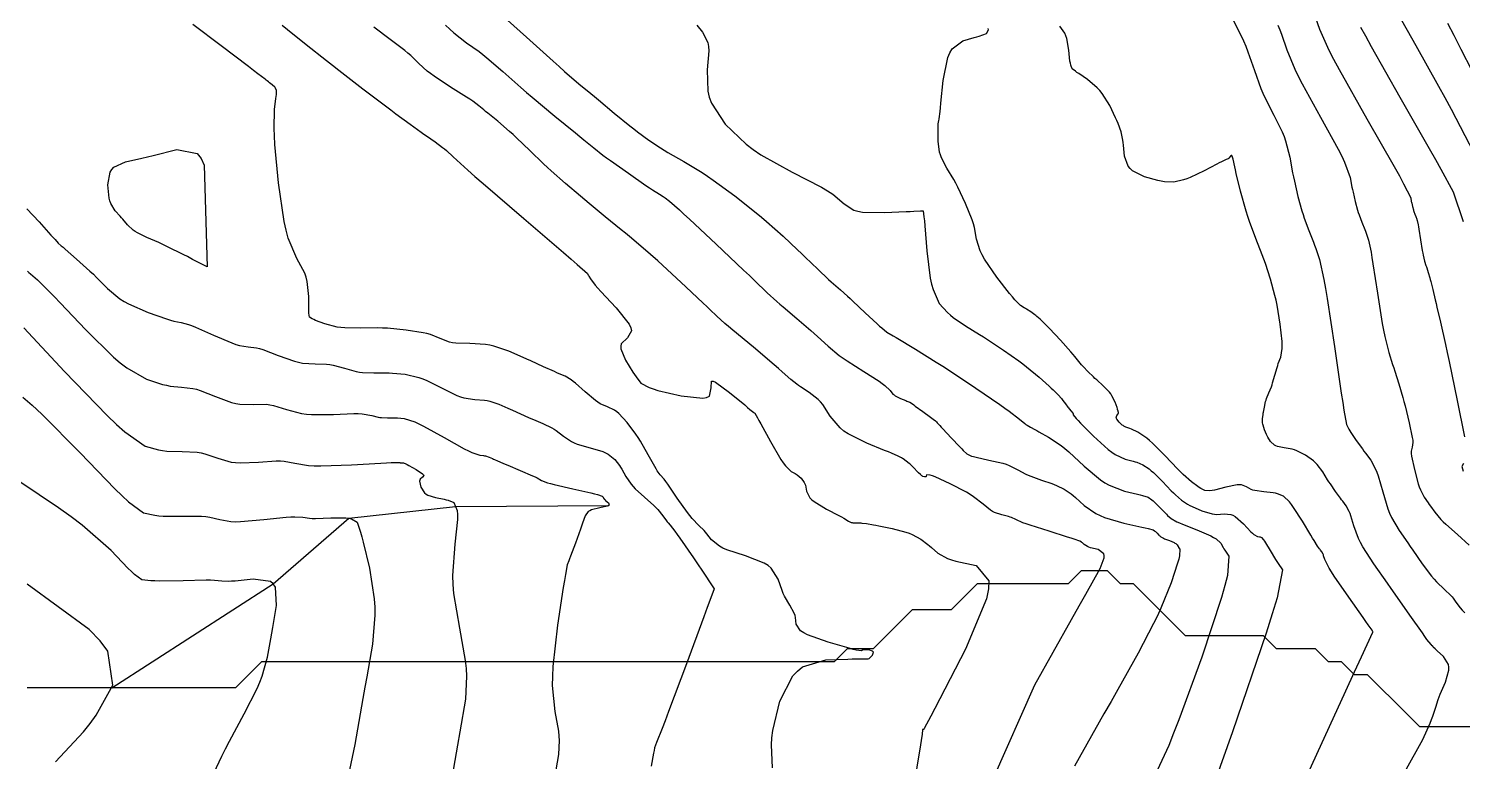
# Model space of a CAD drawing. Header units: metres. Extents: x 837475 to 838479, y 1189012 to 1191015.
# Drawn here: x 837531.2 to 837641.3, y 1189677.6 to 1189733.9 of the extents above; entities that cross this region are included whole.
import ezdxf

# ---------------------------------------------------------------- set-up
doc = ezdxf.new("R2010")
doc.units = ezdxf.units.M
doc.header["$LTSCALE"] = 0.3
for name, color, linetype in [('COTAS 10', 1, 'Continuous'), ('COTAS INT', 252, 'Continuous'), ('DRENAJE', 5, 'Continuous')]:
    doc.layers.add(name, color=color, linetype=linetype)

msp = doc.modelspace()

# ---------------------------------------------------------------- linework, layer by layer
at = {"layer": 'COTAS 10'}
for points, elevation in [([(837550.692, 1189734.156), (837551.094, 1189733.835), (837552.548, 1189732.673), (837554.099, 1189731.445), (837554.563, 1189731.082), (837555.042, 1189730.709), (837556.895, 1189729.279), (837558.64, 1189727.95), (837559.05, 1189727.641), (837559.429, 1189727.356), (837560.533, 1189726.54), (837561.371, 1189725.937), (837561.582, 1189725.788), (837561.784, 1189725.645), (837562.435, 1189725.192), (837563.008, 1189724.771), (837563.16, 1189724.648), (837563.309, 1189724.522), (837563.824, 1189724.047), (837564.961, 1189723.019), (837565.502, 1189722.545), (837566.141, 1189721.988), (837569.265, 1189719.296), (837572.302, 1189716.685), (837572.886, 1189716.18), (837573.359, 1189715.77), (837574.137, 1189715.076), (837574.203, 1189714.966), (837574.226, 1189714.924), (837574.252, 1189714.877), (837574.364, 1189714.667), (837574.744, 1189714.179), (837574.939, 1189713.957), (837575.173, 1189713.697), (837576.341, 1189712.448), (837577.338, 1189711.185), (837577.464, 1189710.917), (837577.526, 1189710.684), (837577.207, 1189710.14), (837576.733, 1189709.684), (837576.697, 1189709.508), (837576.702, 1189709.31), (837577.065, 1189708.415), (837577.628, 1189707.517), (837577.76, 1189707.317), (837577.881, 1189707.138), (837578.231, 1189706.669), (837578.879, 1189706.318), (837579.188, 1189706.214), (837579.553, 1189706.106), (837581.341, 1189705.691), (837583.007, 1189705.521), (837583.296, 1189705.568), (837583.509, 1189705.655), (837583.656, 1189706.311), (837583.663, 1189706.816), (837583.788, 1189706.809), (837583.967, 1189706.739), (837585.06, 1189705.953), (837586.222, 1189704.984), (837586.446, 1189704.797), (837586.626, 1189704.646), (837586.923, 1189704.398), (837586.944, 1189704.38), (837586.958, 1189704.37), (837586.989, 1189704.35), (837587.197, 1189704.005), (837587.315, 1189703.794), (837587.46, 1189703.534), (837588.204, 1189702.181), (837589.004, 1189700.807), (837589.183, 1189700.534), (837589.345, 1189700.307), (837589.78, 1189699.878), (837590.091, 1189699.723), (837590.176, 1189699.669), (837590.259, 1189699.611), (837590.552, 1189699.363), (837590.791, 1189699.041), (837590.841, 1189698.937), (837590.883, 1189698.827), (837590.974, 1189698.373), (837591.233, 1189697.859), (837591.381, 1189697.711), (837591.563, 1189697.56), (837592.493, 1189696.994), (837593.452, 1189696.497), (837593.652, 1189696.391), (837593.823, 1189696.297), (837594.202, 1189696.073), (837594.408, 1189695.966), (837594.469, 1189695.947), (837594.532, 1189695.934), (837594.775, 1189695.923), (837595.052, 1189695.929), (837595.137, 1189695.926), (837595.226, 1189695.92), (837595.574, 1189695.881), (837596.102, 1189695.79), (837596.305, 1189695.751), (837596.531, 1189695.706), (837597.551, 1189695.496), (837598.605, 1189695.219), (837598.852, 1189695.133), (837599.081, 1189695.042), (837599.746, 1189694.676), (837600.277, 1189694.273), (837600.42, 1189694.159), (837600.562, 1189694.042), (837601.06, 1189693.611), (837601.809, 1189693.196), (837602.108, 1189693.091), (837602.446, 1189692.989), (837604.001, 1189692.657), (837604.98, 1189691.485), (837604.956, 1189690.854), (837604.803, 1189690.091), (837603.184, 1189686.227), (837601.205, 1189682.415), (837600.825, 1189681.684), (837600.517, 1189681.094), (837600.014, 1189680.134), (837599.989, 1189680.098), (837599.979, 1189680.084), (837599.968, 1189680.067), (837599.955, 1189680.06), (837599.95, 1189680.059), (837599.943, 1189680.058), (837599.913, 1189680.06), (837599.886, 1189680.054), (837599.882, 1189680.05), (837599.879, 1189680.043), (837599.878, 1189680.008), (837599.884, 1189679.972), (837599.885, 1189679.965), (837599.886, 1189679.959), (837599.887, 1189679.948), (837599.862, 1189679.784), (837599.847, 1189679.681), (837599.828, 1189679.554), (837599.731, 1189678.887), (837599.153, 1189675.461)], 1620), ([(837628.916, 1189675.43), (837632.404, 1189683.028), (837633.07, 1189684.481), (837633.607, 1189685.653), (837634.464, 1189687.535), (837634.463, 1189687.583), (837634.458, 1189687.598), (837634.452, 1189687.614), (837634.416, 1189687.678), (837634.11, 1189688.11), (837633.935, 1189688.358), (837633.72, 1189688.662), (837632.616, 1189690.221), (837631.506, 1189691.835), (837631.287, 1189692.172), (837631.106, 1189692.462), (837630.774, 1189693.112), (837630.691, 1189693.411), (837630.667, 1189693.478), (837630.643, 1189693.539), (837630.552, 1189693.704), (837630.446, 1189693.846), (837630.412, 1189693.892), (837630.376, 1189693.941), (837630.23, 1189694.142), (837629.954, 1189694.568), (837629.836, 1189694.76), (837629.701, 1189694.982), (837629.062, 1189696.052), (837628.38, 1189697.123), (837628.217, 1189697.347), (837628.066, 1189697.54), (837627.611, 1189697.974), (837627.147, 1189698.168), (837626.989, 1189698.208), (837626.819, 1189698.243), (837626.098, 1189698.323), (837625.407, 1189698.408), (837625.255, 1189698.447), (837625.12, 1189698.492), (837624.775, 1189698.709), (837624.388, 1189698.86), (837624.226, 1189698.863), (837624.041, 1189698.85), (837623.175, 1189698.662), (837622.306, 1189698.443), (837622.118, 1189698.41), (837621.954, 1189698.388), (837621.553, 1189698.408), (837621.246, 1189698.57), (837621.141, 1189698.638), (837621.028, 1189698.716), (837620.547, 1189699.082), (837619.909, 1189699.65), (837619.696, 1189699.856), (837619.468, 1189700.083), (837618.514, 1189701.078), (837617.551, 1189702.045), (837617.317, 1189702.254), (837617.097, 1189702.437), (837616.419, 1189702.888), (837615.921, 1189703.122), (837615.815, 1189703.169), (837615.722, 1189703.209), (837615.497, 1189703.289), (837615.336, 1189703.363), (837615.283, 1189703.4), (837615.225, 1189703.443), (837614.988, 1189703.658), (837614.802, 1189703.897), (837614.777, 1189703.956), (837614.764, 1189704.011), (837614.814, 1189704.187), (837614.909, 1189704.318), (837614.925, 1189704.346), (837614.936, 1189704.37), (837614.939, 1189704.425), (837614.916, 1189704.456), (837614.912, 1189704.465), (837614.909, 1189704.474), (837614.903, 1189704.505), (837614.868, 1189704.63), (837614.847, 1189704.698), (837614.819, 1189704.78), (837614.677, 1189705.196), (837614.429, 1189705.698), (837614.335, 1189705.835), (837614.231, 1189705.971), (837613.765, 1189706.453), (837613.257, 1189706.911), (837613.127, 1189707.032), (837613.001, 1189707.15), (837612.582, 1189707.555), (837612.239, 1189707.909), (837612.161, 1189707.995), (837612.09, 1189708.076), (837611.894, 1189708.323), (837611.584, 1189708.703), (837611.442, 1189708.867), (837611.275, 1189709.057), (837610.467, 1189709.953), (837609.641, 1189710.848), (837609.463, 1189711.037), (837609.307, 1189711.2), (837608.925, 1189711.575), (837608.668, 1189711.787), (837608.59, 1189711.847), (837608.509, 1189711.908), (837608.192, 1189712.131), (837607.868, 1189712.346), (837607.783, 1189712.401), (837607.699, 1189712.454), (837607.413, 1189712.631), (837606.966, 1189713.065), (837606.782, 1189713.28), (837606.571, 1189713.536), (837605.588, 1189714.806), (837604.648, 1189716.19), (837604.463, 1189716.519), (837604.311, 1189716.825), (837604.037, 1189717.731), (837603.869, 1189718.606), (837603.785, 1189718.891), (837603.684, 1189719.196), (837603.181, 1189720.452), (837602.591, 1189721.709), (837602.434, 1189722.014), (837602.28, 1189722.301), (837601.75, 1189723.181), (837601.336, 1189723.961), (837601.256, 1189724.185), (837601.192, 1189724.411), (837601.082, 1189725.256), (837601.077, 1189725.982), (837601.077, 1189726.134), (837601.078, 1189726.265), (837601.09, 1189726.562), (837601.11, 1189726.721), (837601.117, 1189726.765), (837601.125, 1189726.809), (837601.158, 1189726.969), (837601.227, 1189727.517), (837601.258, 1189727.806), (837601.293, 1189728.154), (837601.464, 1189729.907), (837601.819, 1189731.678), (837601.971, 1189732.038), (837602.146, 1189732.341), (837602.971, 1189732.965), (837603.842, 1189733.204), (837604.047, 1189733.265), (837604.235, 1189733.324), (837604.783, 1189733.516), (837604.957, 1189733.797), (837604.911, 1189733.912)], 1630), ([(837641.44, 1189719.042), (837640.672, 1189721.32), (837639.722, 1189723.067), (837639.309, 1189723.802), (837638.831, 1189724.647), (837636.563, 1189728.608), (837634.358, 1189732.501), (837633.92, 1189733.302), (837633.556, 1189733.984)], 1640), ([(837530.781, 1189705.589), (837531.493, 1189704.966), (837532.236, 1189704.283), (837535.178, 1189701.308), (837537.837, 1189698.55), (837538.401, 1189698.003), (837538.891, 1189697.55), (837540.038, 1189696.696), (837540.901, 1189696.511), (837541.211, 1189696.48), (837541.552, 1189696.457), (837543.041, 1189696.448), (837544.508, 1189696.436), (837544.835, 1189696.412), (837545.128, 1189696.379), (837545.904, 1189696.182), (837546.757, 1189696.026), (837547.099, 1189696.018), (837547.488, 1189696.025), (837549.275, 1189696.18), (837551.007, 1189696.363), (837551.361, 1189696.388), (837551.66, 1189696.402), (837552.289, 1189696.36), (837552.781, 1189696.285), (837552.996, 1189696.278), (837553.244, 1189696.277), (837554.42, 1189696.325), (837555.581, 1189696.324), (837555.818, 1189696.293), (837556.02, 1189696.249), (837556.444, 1189695.978), (837556.704, 1189695.22), (837556.801, 1189694.869), (837556.909, 1189694.456), (837557.391, 1189692.455), (837557.763, 1189690.1), (837557.802, 1189689.463), (837557.813, 1189688.834), (837557.622, 1189686.618), (837557.19, 1189684.116), (837557.05, 1189683.306), (837556.901, 1189682.446), (837556.286, 1189678.913), (837555.57, 1189675.495)], 1610)]:
    msp.add_lwpolyline(points, dxfattribs=dict(at, elevation=elevation))
at = {"layer": 'COTAS INT'}
for points, elevation in [([(837567.508, 1189734.981), (837569.453, 1189733.228), (837571.499, 1189731.381), (837571.959, 1189730.971), (837572.374, 1189730.605), (837573.489, 1189729.653), (837574.401, 1189728.904), (837574.688, 1189728.667), (837574.99, 1189728.417), (837576.203, 1189727.408), (837577.408, 1189726.422), (837577.704, 1189726.188), (837577.985, 1189725.97), (837578.865, 1189725.321), (837579.747, 1189724.741), (837580.029, 1189724.566), (837580.327, 1189724.386), (837581.542, 1189723.685), (837582.949, 1189722.829), (837583.368, 1189722.551), (837583.8, 1189722.255), (837585.469, 1189721.037), (837587.104, 1189719.752), (837587.515, 1189719.413), (837587.908, 1189719.082), (837589.175, 1189717.947), (837590.282, 1189716.898), (837590.573, 1189716.621), (837590.858, 1189716.349), (837591.832, 1189715.418), (837592.664, 1189714.629), (837592.86, 1189714.448), (837593.04, 1189714.283), (837593.567, 1189713.821), (837594.121, 1189713.335), (837594.318, 1189713.155), (837594.535, 1189712.954), (837595.48, 1189712.067), (837596.387, 1189711.221), (837596.581, 1189711.047), (837596.749, 1189710.9), (837597.15, 1189710.586), (837597.628, 1189710.299), (837597.846, 1189710.168), (837599.329, 1189709.277), (837600.936, 1189708.279), (837601.43, 1189707.962), (837601.946, 1189707.628), (837603.983, 1189706.273), (837605.82, 1189705.015), (837606.208, 1189704.742), (837606.545, 1189704.501), (837607.328, 1189703.902), (837607.727, 1189703.57), (837607.822, 1189703.497), (837607.91, 1189703.433), (837608.171, 1189703.272), (837608.518, 1189703.091), (837608.659, 1189703.014), (837608.821, 1189702.926), (837609.569, 1189702.509), (837610.521, 1189701.869), (837610.812, 1189701.64), (837611.113, 1189701.388), (837612.299, 1189700.289), (837613.541, 1189699.236), (837613.879, 1189699.014), (837614.213, 1189698.821), (837615.399, 1189698.373), (837616.387, 1189698.145), (837616.597, 1189698.091), (837616.779, 1189698.041), (837617.209, 1189697.893), (837617.499, 1189697.701), (837617.593, 1189697.622), (837617.694, 1189697.533), (837618.106, 1189697.119), (837618.513, 1189696.694), (837618.611, 1189696.596), (837618.702, 1189696.508), (837618.975, 1189696.265), (837619.416, 1189696.018), (837619.614, 1189695.928), (837619.843, 1189695.827), (837620.943, 1189695.385), (837622.024, 1189694.924), (837622.242, 1189694.811), (837622.424, 1189694.705), (837622.788, 1189694.376), (837622.964, 1189694.049), (837623.027, 1189693.944), (837623.097, 1189693.833), (837623.403, 1189693.376), (837623.297, 1189691.882), (837623.107, 1189691.116), (837622.847, 1189690.197), (837621.329, 1189685.606), (837619.577, 1189680.814), (837619.169, 1189679.768), (837618.795, 1189678.845), (837617.726, 1189676.526)], 1626), ([(837630.036, 1189734.808), (837630.368, 1189733.858), (837631.097, 1189732.238), (837631.459, 1189731.543), (837631.889, 1189730.741), (837634.02, 1189726.955), (837636.105, 1189723.297), (837636.507, 1189722.576), (837636.833, 1189721.981), (837637.375, 1189720.888), (837637.424, 1189720.623), (837637.439, 1189720.55), (837637.454, 1189720.478), (837637.514, 1189720.222), (837637.58, 1189719.979), (837637.6, 1189719.916), (837637.62, 1189719.854), (837637.699, 1189719.645), (837637.777, 1189719.449), (837637.797, 1189719.396), (837637.816, 1189719.342), (837637.879, 1189719.153), (837637.952, 1189718.813), (837637.978, 1189718.665), (837638.007, 1189718.494), (837638.131, 1189717.68), (837638.264, 1189716.839), (837638.298, 1189716.651), (837638.332, 1189716.482), (837638.445, 1189716.031), (837638.551, 1189715.701), (837638.581, 1189715.608), (837638.611, 1189715.514), (837638.72, 1189715.169), (837638.841, 1189714.755), (837638.878, 1189714.617), (837638.917, 1189714.469), (837639.069, 1189713.852), (837639.259, 1189713.053), (837639.321, 1189712.79), (837639.387, 1189712.509), (837639.661, 1189711.346), (837640.042, 1189709.642), (837640.176, 1189709.021), (837640.322, 1189708.336), (837640.955, 1189705.321), (837641.497, 1189702.529)], 1638), ([(837636.331, 1189735.123), (837637.765, 1189732.591), (837639.512, 1189729.479), (837639.995, 1189728.592), (837640.478, 1189727.693), (837642.216, 1189724.355)], 1642), ([(837588.35, 1189677.116), (837588.268, 1189678.873), (837588.315, 1189679.415), (837588.392, 1189679.981), (837588.923, 1189682.225), (837589.906, 1189684.174), (837590.268, 1189684.554), (837590.669, 1189684.864), (837592.443, 1189685.409), (837594.134, 1189685.476), (837594.483, 1189685.486), (837594.78, 1189685.491), (837595.421, 1189685.478), (837595.701, 1189685.498), (837595.771, 1189685.525), (837595.836, 1189685.561), (837596.043, 1189685.767), (837596.111, 1189685.991), (837596.089, 1189686.038), (837596.049, 1189686.078), (837595.758, 1189686.17), (837595.425, 1189686.192), (837595.359, 1189686.188), (837595.305, 1189686.18), (837595.204, 1189686.115), (837594.794, 1189686.157), (837594.545, 1189686.217), (837594.237, 1189686.298), (837592.637, 1189686.762), (837591.053, 1189687.341), (837590.755, 1189687.493), (837590.519, 1189687.642), (837590.175, 1189688.151), (837590.133, 1189688.67), (837590.087, 1189688.825), (837590.026, 1189688.984), (837589.685, 1189689.602), (837589.282, 1189690.305), (837589.184, 1189690.518), (837589.091, 1189690.74), (837588.801, 1189691.61), (837588.262, 1189692.445), (837588.011, 1189692.645), (837587.717, 1189692.831), (837586.289, 1189693.39), (837584.843, 1189693.866), (837584.538, 1189694), (837584.275, 1189694.134), (837583.667, 1189694.629), (837583.312, 1189695.102), (837583.208, 1189695.224), (837583.102, 1189695.342), (837582.698, 1189695.733), (837582.189, 1189696.278), (837582.016, 1189696.492), (837581.83, 1189696.734), (837581.043, 1189697.836), (837580.309, 1189698.891), (837580.157, 1189699.102), (837580.027, 1189699.279), (837579.74, 1189699.627), (837579.51, 1189699.937), (837579.417, 1189700.089), (837579.31, 1189700.271), (837578.814, 1189701.168), (837578.213, 1189702.205), (837578.04, 1189702.476), (837577.863, 1189702.739), (837577.2, 1189703.628), (837576.554, 1189704.326), (837576.388, 1189704.469), (837576.228, 1189704.589), (837575.695, 1189704.841), (837575.129, 1189705.084), (837574.947, 1189705.198), (837574.754, 1189705.333), (837573.969, 1189705.992), (837573.212, 1189706.657), (837573.038, 1189706.796), (837572.879, 1189706.916), (837572.432, 1189707.187), (837571.966, 1189707.388), (837571.795, 1189707.463), (837571.606, 1189707.548), (837570.771, 1189707.924), (837569.782, 1189708.37), (837569.496, 1189708.497), (837569.204, 1189708.626), (837568.106, 1189709.107), (837566.958, 1189709.497), (837566.635, 1189709.569), (837566.31, 1189709.625), (837565.117, 1189709.695), (837564.033, 1189709.735), (837563.776, 1189709.771), (837563.538, 1189709.819), (837562.836, 1189710.083), (837562.081, 1189710.389), (837561.81, 1189710.463), (837561.512, 1189710.532), (837560.211, 1189710.743), (837558.775, 1189710.876), (837558.391, 1189710.896), (837558.014, 1189710.909), (837556.703, 1189710.894), (837555.511, 1189710.904), (837555.209, 1189710.933), (837554.919, 1189710.973), (837553.972, 1189711.21), (837553.262, 1189711.479), (837553.122, 1189711.539), (837553.005, 1189711.593), (837552.786, 1189711.733), (837552.743, 1189712.038), (837552.737, 1189712.195), (837552.734, 1189712.384), (837552.748, 1189713.329), (837552.626, 1189714.475), (837552.538, 1189714.79), (837552.427, 1189715.105), (837551.829, 1189716.234), (837551.155, 1189717.809), (837550.995, 1189718.405), (837550.846, 1189719.07), (837550.407, 1189722.049), (837550.141, 1189725.001), (837550.102, 1189725.649), (837550.078, 1189726.224), (837550.115, 1189727.689), (837550.218, 1189728.512), (837550.236, 1189728.683), (837550.249, 1189728.829), (837550.257, 1189729.149), (837550.192, 1189729.311), (837550.16, 1189729.358), (837550.121, 1189729.405), (837549.926, 1189729.581), (837549.724, 1189729.736), (837549.68, 1189729.77), (837549.642, 1189729.8), (837549.545, 1189729.876), (837549.483, 1189729.926), (837549.465, 1189729.94), (837549.448, 1189729.954), (837549.385, 1189730.003), (837548.83, 1189730.428), (837548.502, 1189730.678), (837548.099, 1189730.986), (837546.013, 1189732.575), (837543.828, 1189734.209)], 1618), ([(837605.312, 1189676.26), (837608.497, 1189683.492), (837611.331, 1189688.51), (837611.92, 1189689.554), (837612.423, 1189690.446), (837613.532, 1189692.419), (837613.844, 1189693.247), (837613.844, 1189693.418), (837613.808, 1189693.563), (837613.367, 1189693.877), (837612.788, 1189694.026), (837612.664, 1189694.067), (837612.556, 1189694.109), (837612.3, 1189694.259), (837612.156, 1189694.392), (837612.119, 1189694.423), (837612.084, 1189694.451), (837611.967, 1189694.529), (837611.539, 1189694.682), (837611.307, 1189694.757), (837611.027, 1189694.846), (837609.605, 1189695.287), (837608.152, 1189695.749), (837607.853, 1189695.851), (837607.597, 1189695.943), (837607.045, 1189696.185), (837606.722, 1189696.343), (837606.612, 1189696.382), (837606.492, 1189696.42), (837605.983, 1189696.54), (837605.414, 1189696.733), (837605.257, 1189696.817), (837605.1, 1189696.913), (837604.533, 1189697.371), (837603.799, 1189697.941), (837603.537, 1189698.109), (837603.249, 1189698.281), (837601.996, 1189698.935), (837600.855, 1189699.455), (837600.638, 1189699.542), (837600.463, 1189699.604), (837600.19, 1189699.622), (837600.169, 1189699.51), (837600.154, 1189699.491), (837600.135, 1189699.476), (837600.033, 1189699.466), (837599.906, 1189699.505), (837599.871, 1189699.522), (837599.836, 1189699.541), (837599.712, 1189699.635), (837599.564, 1189699.778), (837599.514, 1189699.828), (837599.46, 1189699.884), (837599.233, 1189700.125), (837598.987, 1189700.376), (837598.921, 1189700.438), (837598.855, 1189700.497), (837598.626, 1189700.682), (837598.397, 1189700.839), (837598.332, 1189700.88), (837598.266, 1189700.92), (837598.021, 1189701.054), (837597.497, 1189701.284), (837597.255, 1189701.384), (837596.97, 1189701.5), (837595.592, 1189702.049), (837594.157, 1189702.765), (837593.837, 1189702.986), (837593.551, 1189703.218), (837592.796, 1189704.135), (837592.222, 1189705.01), (837592.049, 1189705.215), (837591.871, 1189705.403), (837591.178, 1189705.948), (837590.519, 1189706.368), (837590.361, 1189706.479), (837590.214, 1189706.587), (837589.775, 1189706.954), (837589.108, 1189707.544), (837588.818, 1189707.793), (837588.482, 1189708.078), (837586.889, 1189709.414), (837585.308, 1189710.739), (837584.98, 1189711.017), (837584.7, 1189711.256), (837584.087, 1189711.798), (837583.539, 1189712.319), (837583.301, 1189712.546), (837583.024, 1189712.808), (837581.711, 1189714.05), (837580.26, 1189715.403), (837579.895, 1189715.735), (837579.548, 1189716.048), (837578.429, 1189717.025), (837577.367, 1189717.916), (837577.055, 1189718.176), (837576.735, 1189718.44), (837575.515, 1189719.441), (837574.275, 1189720.461), (837573.943, 1189720.738), (837573.615, 1189721.012), (837572.469, 1189721.984), (837571.368, 1189722.956), (837571.068, 1189723.23), (837570.771, 1189723.507), (837569.713, 1189724.526), (837568.7, 1189725.499), (837568.43, 1189725.747), (837568.165, 1189725.986), (837567.247, 1189726.771), (837566.486, 1189727.396), (837566.32, 1189727.533), (837566.174, 1189727.656), (837565.81, 1189727.971), (837565.331, 1189728.323), (837565.113, 1189728.468), (837564.858, 1189728.633), (837563.627, 1189729.405), (837562.357, 1189730.236), (837562.077, 1189730.439), (837561.828, 1189730.63), (837561.186, 1189731.224), (837560.583, 1189731.822), (837560.358, 1189732.016), (837560.109, 1189732.221), (837559, 1189733.067), (837557.732, 1189734.011)], 1622), ([(837563.239, 1189734.158), (837563.561, 1189733.841), (837563.868, 1189733.556), (837564.851, 1189732.797), (837565.816, 1189732.129), (837566.112, 1189731.9), (837566.419, 1189731.652), (837567.631, 1189730.6), (837569.032, 1189729.359), (837569.458, 1189728.993), (837569.901, 1189728.617), (837571.64, 1189727.175), (837573.222, 1189725.883), (837573.566, 1189725.601), (837573.869, 1189725.353), (837574.626, 1189724.728), (837575.334, 1189724.179), (837575.607, 1189723.979), (837575.913, 1189723.757), (837577.295, 1189722.779), (837578.632, 1189721.852), (837578.909, 1189721.663), (837579.147, 1189721.503), (837579.669, 1189721.167), (837579.946, 1189720.998), (837580.028, 1189720.944), (837580.113, 1189720.886), (837580.442, 1189720.646), (837581.201, 1189719.979), (837581.558, 1189719.651), (837581.979, 1189719.261), (837584.027, 1189717.337), (837586.129, 1189715.348), (837586.583, 1189714.918), (837586.982, 1189714.54), (837587.959, 1189713.608), (837588.682, 1189712.943), (837588.92, 1189712.732), (837589.174, 1189712.511), (837590.228, 1189711.618), (837591.301, 1189710.706), (837591.568, 1189710.474), (837591.822, 1189710.249), (837592.628, 1189709.51), (837593.485, 1189708.793), (837593.772, 1189708.583), (837594.079, 1189708.367), (837595.367, 1189707.545), (837596.545, 1189706.802), (837596.783, 1189706.635), (837596.983, 1189706.486), (837597.387, 1189706.089), (837597.607, 1189705.822), (837597.69, 1189705.755), (837597.783, 1189705.691), (837598.2, 1189705.482), (837598.601, 1189705.323), (837598.684, 1189705.289), (837598.754, 1189705.26), (837598.907, 1189705.193), (837599.104, 1189705.061), (837599.203, 1189704.991), (837599.321, 1189704.907), (837599.906, 1189704.48), (837600.487, 1189704.054), (837600.602, 1189703.97), (837600.697, 1189703.9), (837600.877, 1189703.77), (837600.929, 1189703.727), (837600.944, 1189703.711), (837600.958, 1189703.695), (837601.013, 1189703.624), (837601.212, 1189703.398), (837601.318, 1189703.283), (837601.446, 1189703.145), (837602.092, 1189702.461), (837602.755, 1189701.765), (837602.894, 1189701.621), (837603.014, 1189701.497), (837603.285, 1189701.222), (837603.634, 1189701.067), (837603.803, 1189701.018), (837604.003, 1189700.966), (837604.986, 1189700.758), (837606.048, 1189700.507), (837606.298, 1189700.428), (837606.529, 1189700.346), (837607.203, 1189700.016), (837607.813, 1189699.678), (837608.004, 1189699.59), (837608.205, 1189699.506), (837609.009, 1189699.223), (837609.805, 1189698.955), (837609.999, 1189698.879), (837610.183, 1189698.804), (837610.757, 1189698.525), (837611.299, 1189698.162), (837611.463, 1189698.033), (837611.633, 1189697.891), (837612.299, 1189697.274), (837613.197, 1189696.64), (837613.513, 1189696.488), (837613.859, 1189696.346), (837615.35, 1189695.915), (837616.719, 1189695.613), (837616.988, 1189695.551), (837617.208, 1189695.5), (837617.604, 1189695.396), (837617.7, 1189695.332), (837617.732, 1189695.306), (837617.765, 1189695.277), (837617.901, 1189695.14), (837618.036, 1189694.999), (837618.069, 1189694.967), (837618.099, 1189694.938), (837618.189, 1189694.857), (837618.335, 1189694.775), (837618.4, 1189694.745), (837618.477, 1189694.712), (837618.841, 1189694.566), (837619.199, 1189694.413), (837619.271, 1189694.376), (837619.331, 1189694.34), (837619.452, 1189694.232), (837619.51, 1189694.123), (837619.531, 1189694.089), (837619.554, 1189694.052), (837619.655, 1189693.901), (837619.62, 1189693.406), (837619.557, 1189693.152), (837619.471, 1189692.848), (837618.969, 1189691.328), (837618.183, 1189689.372), (837617.918, 1189688.793), (837617.633, 1189688.199), (837616.434, 1189685.916), (837614.876, 1189683.133), (837614.364, 1189682.223), (837613.818, 1189681.253), (837611.556, 1189677.244)], 1624), ([(837582.54, 1189734.144), (837582.983, 1189733.613), (837583.387, 1189732.813), (837583.439, 1189732.517), (837583.466, 1189732.189), (837583.345, 1189730.734), (837583.38, 1189729.079), (837583.504, 1189728.625), (837583.678, 1189728.172), (837584.718, 1189726.553), (837586.339, 1189725.009), (837586.879, 1189724.604), (837587.459, 1189724.209), (837589.879, 1189722.864), (837592.118, 1189721.71), (837592.582, 1189721.437), (837592.98, 1189721.182), (837593.854, 1189720.429), (837594.597, 1189719.946), (837594.912, 1189719.862), (837595.273, 1189719.8), (837596.971, 1189719.759), (837598.612, 1189719.84), (837598.937, 1189719.855), (837599.206, 1189719.867), (837599.713, 1189719.886), (837599.833, 1189719.887), (837599.859, 1189719.887), (837599.881, 1189719.888), (837599.932, 1189719.893), (837599.993, 1189719.425), (837600.021, 1189719.127), (837600.055, 1189718.757), (837600.216, 1189716.813), (837600.479, 1189714.725), (837600.577, 1189714.264), (837600.685, 1189713.854), (837601.164, 1189712.792), (837601.806, 1189712.084), (837602.017, 1189711.896), (837602.242, 1189711.711), (837603.174, 1189711.072), (837604.245, 1189710.41), (837604.557, 1189710.211), (837604.877, 1189710.005), (837606.087, 1189709.202), (837607.272, 1189708.367), (837607.575, 1189708.141), (837607.867, 1189707.917), (837608.83, 1189707.125), (837609.599, 1189706.443), (837609.768, 1189706.288), (837609.918, 1189706.149), (837610.301, 1189705.768), (837610.545, 1189705.488), (837610.607, 1189705.412), (837610.667, 1189705.337), (837610.865, 1189705.07), (837611.043, 1189704.824), (837611.091, 1189704.762), (837611.138, 1189704.702), (837611.302, 1189704.507), (837611.424, 1189704.355), (837611.444, 1189704.323), (837611.459, 1189704.294), (837611.463, 1189704.226), (837611.681, 1189703.95), (837611.83, 1189703.791), (837612.018, 1189703.596), (837613.018, 1189702.592), (837614.152, 1189701.569), (837614.424, 1189701.361), (837614.679, 1189701.187), (837615.448, 1189700.831), (837616.054, 1189700.677), (837616.206, 1189700.63), (837616.35, 1189700.581), (837616.814, 1189700.39), (837617.298, 1189700.069), (837617.455, 1189699.938), (837617.622, 1189699.789), (837618.31, 1189699.099), (837618.991, 1189698.388), (837619.153, 1189698.226), (837619.305, 1189698.079), (837619.761, 1189697.673), (837620.237, 1189697.361), (837620.401, 1189697.274), (837620.58, 1189697.185), (837621.342, 1189696.86), (837622.125, 1189696.623), (837622.316, 1189696.59), (837622.495, 1189696.571), (837623.051, 1189696.619), (837623.571, 1189696.586), (837623.727, 1189696.516), (837623.89, 1189696.419), (837624.522, 1189695.848), (837625.094, 1189695.247), (837625.218, 1189695.132), (837625.327, 1189695.039), (837625.598, 1189694.885), (837625.753, 1189694.868), (837625.79, 1189694.861), (837625.824, 1189694.852), (837625.924, 1189694.81), (837626.076, 1189694.626), (837626.142, 1189694.527), (837626.219, 1189694.408), (837626.587, 1189693.804), (837626.996, 1189693.129), (837627.099, 1189692.964), (837627.198, 1189692.808), (837627.519, 1189692.327), (837627.11, 1189690.164), (837626.749, 1189688.948), (837626.28, 1189687.466), (837623.69, 1189679.884), (837620.971, 1189672.255)], 1628), ([(837636.928, 1189676.806), (837638.309, 1189679.303), (837638.863, 1189680.556), (837638.979, 1189680.837), (837639.078, 1189681.09), (837639.298, 1189681.764), (837639.482, 1189682.357), (837639.558, 1189682.559), (837639.645, 1189682.777), (837640.049, 1189683.697), (837640.315, 1189684.623), (837640.314, 1189684.845), (837640.282, 1189685.051), (837639.898, 1189685.667), (837639.417, 1189686.092), (837639.323, 1189686.178), (837639.247, 1189686.25), (837639.114, 1189686.395), (837639.075, 1189686.457), (837639.058, 1189686.477), (837639.038, 1189686.498), (837638.945, 1189686.583), (837638.627, 1189686.985), (837638.466, 1189687.206), (837638.274, 1189687.473), (837637.317, 1189688.835), (837636.185, 1189690.457), (837635.883, 1189690.888), (837635.585, 1189691.313), (837634.549, 1189692.781), (837633.7, 1189694.094), (837633.52, 1189694.42), (837633.364, 1189694.729), (837633, 1189695.71), (837632.786, 1189696.474), (837632.725, 1189696.647), (837632.662, 1189696.803), (837632.43, 1189697.227), (837632.159, 1189697.59), (837632.072, 1189697.708), (837631.98, 1189697.833), (837631.605, 1189698.348), (837631.206, 1189698.919), (837631.099, 1189699.081), (837630.994, 1189699.243), (837630.625, 1189699.841), (837630.204, 1189700.409), (837630.064, 1189700.552), (837629.916, 1189700.69), (837629.298, 1189701.138), (837628.633, 1189701.474), (837628.454, 1189701.541), (837628.278, 1189701.597), (837627.663, 1189701.703), (837627.137, 1189701.795), (837627.018, 1189701.841), (837626.909, 1189701.896), (837626.612, 1189702.172), (837626.404, 1189702.513), (837626.352, 1189702.61), (837626.302, 1189702.708), (837626.142, 1189703.069), (837626.033, 1189703.423), (837626.015, 1189703.517), (837626.002, 1189703.609), (837625.999, 1189703.924), (837626.038, 1189704.247), (837626.052, 1189704.344), (837626.068, 1189704.443), (837626.135, 1189704.83), (837626.234, 1189705.244), (837626.27, 1189705.36), (837626.31, 1189705.478), (837626.483, 1189705.909), (837626.674, 1189706.385), (837626.724, 1189706.531), (837626.773, 1189706.682), (837626.943, 1189707.277), (837627.112, 1189707.873), (837627.161, 1189708.026), (837627.21, 1189708.173), (837627.398, 1189708.658), (837627.51, 1189709.318), (837627.512, 1189709.576), (837627.502, 1189709.867), (837627.361, 1189711.187), (837627.111, 1189712.652), (837627.032, 1189713.033), (837626.949, 1189713.404), (837626.614, 1189714.655), (837626.22, 1189715.851), (837626.1, 1189716.187), (837625.975, 1189716.525), (837625.483, 1189717.761), (837624.986, 1189719.079), (837624.857, 1189719.468), (837624.732, 1189719.868), (837624.312, 1189721.399), (837623.983, 1189722.751), (837623.915, 1189723.038), (837623.857, 1189723.286), (837623.734, 1189723.868), (837623.668, 1189724.105), (837623.647, 1189724.136), (837623.624, 1189724.153), (837623.53, 1189724.089), (837623.417, 1189723.951), (837623.382, 1189723.921), (837623.346, 1189723.894), (837623.201, 1189723.827), (837622.847, 1189723.668), (837622.678, 1189723.584), (837622.479, 1189723.482), (837621.504, 1189722.97), (837620.435, 1189722.456), (837620.176, 1189722.353), (837619.933, 1189722.268), (837619.191, 1189722.103), (837618.456, 1189722.132), (837618.218, 1189722.169), (837617.965, 1189722.219), (837616.925, 1189722.505), (837615.999, 1189722.974), (837615.818, 1189723.139), (837615.669, 1189723.321), (837615.401, 1189724.105), (837615.325, 1189724.928), (837615.297, 1189725.134), (837615.266, 1189725.33), (837615.128, 1189725.958), (837614.899, 1189726.612), (837614.81, 1189726.824), (837614.71, 1189727.05), (837614.257, 1189727.978), (837613.676, 1189728.902), (837613.496, 1189729.126), (837613.307, 1189729.335), (837612.552, 1189729.975), (837611.877, 1189730.435), (837611.739, 1189730.531), (837611.621, 1189730.614), (837611.371, 1189730.802), (837611.262, 1189731.083), (837611.235, 1189731.225), (837611.207, 1189731.394), (837611.117, 1189732.235), (837610.96, 1189733.14), (837610.892, 1189733.349), (837610.812, 1189733.54), (837610.433, 1189734.081)], 1632), ([(837623.763, 1189734.521), (837624.523, 1189732.952), (837624.704, 1189732.532), (837624.873, 1189732.118), (837625.378, 1189730.676), (837625.863, 1189729.296), (837626.019, 1189728.921), (837626.186, 1189728.55), (837626.867, 1189727.236), (837627.506, 1189725.958), (837627.646, 1189725.61), (837627.77, 1189725.263), (837628.083, 1189724.031), (837628.306, 1189722.827), (837628.374, 1189722.498), (837628.443, 1189722.171), (837628.712, 1189721.006), (837629.015, 1189719.905), (837629.105, 1189719.617), (837629.197, 1189719.337), (837629.555, 1189718.389), (837629.909, 1189717.499), (837629.999, 1189717.256), (837630.085, 1189717.015), (837630.369, 1189716.154), (837630.703, 1189714.611), (837630.822, 1189713.939), (837630.951, 1189713.161), (837631.513, 1189709.468), (837632.043, 1189705.883), (837632.152, 1189705.174), (837632.245, 1189704.588), (837632.446, 1189703.495), (837632.618, 1189703.128), (837632.693, 1189703), (837632.78, 1189702.86), (837633.193, 1189702.259), (837633.663, 1189701.616), (837633.785, 1189701.45), (837633.905, 1189701.289), (837634.309, 1189700.75), (837634.682, 1189700.067), (837634.782, 1189699.816), (837634.881, 1189699.538), (837635.226, 1189698.307), (837635.622, 1189696.997), (837635.754, 1189696.668), (837635.895, 1189696.353), (837636.482, 1189695.341), (837637.151, 1189694.393), (837637.343, 1189694.12), (837637.538, 1189693.841), (837638.268, 1189692.794), (837638.985, 1189691.833), (837639.171, 1189691.609), (837639.353, 1189691.402), (837639.964, 1189690.805), (837640.449, 1189690.364), (837640.55, 1189690.256), (837640.638, 1189690.154), (837640.838, 1189689.834), (837641.169, 1189689.394), (837641.34, 1189689.217), (837641.545, 1189689.015)], 1634), ([(837627.164, 1189734.155), (837627.314, 1189733.806), (837627.454, 1189733.463), (837627.873, 1189732.267), (837628.48, 1189730.767), (837628.739, 1189730.232), (837629.037, 1189729.645), (837630.443, 1189727.095), (837631.806, 1189724.628), (837632.077, 1189724.093), (837632.301, 1189723.622), (837632.729, 1189722.46), (837632.865, 1189721.725), (837632.906, 1189721.524), (837632.949, 1189721.324), (837633.113, 1189720.614), (837633.297, 1189719.942), (837633.352, 1189719.766), (837633.409, 1189719.596), (837633.627, 1189719.017), (837633.843, 1189718.474), (837633.898, 1189718.326), (837633.951, 1189718.179), (837634.124, 1189717.654), (837634.328, 1189716.712), (837634.4, 1189716.302), (837634.479, 1189715.827), (837634.822, 1189713.574), (837635.191, 1189711.245), (837635.287, 1189710.724), (837635.38, 1189710.255), (837635.692, 1189709.007), (837635.987, 1189708.093), (837636.07, 1189707.835), (837636.153, 1189707.575), (837636.456, 1189706.62), (837636.766, 1189705.571), (837636.853, 1189705.252), (837636.941, 1189704.921), (837637.266, 1189703.624), (837637.499, 1189702.499), (837637.53, 1189702.277), (837637.546, 1189702.093), (837637.481, 1189701.753), (837637.411, 1189701.435), (837637.423, 1189701.267), (837637.449, 1189701.063), (837637.659, 1189700.034), (837637.957, 1189698.942), (837638.039, 1189698.698), (837638.121, 1189698.479), (837638.415, 1189697.901), (837638.716, 1189697.474), (837638.803, 1189697.351), (837638.891, 1189697.225), (837639.22, 1189696.754), (837639.696, 1189696.193), (837639.876, 1189696.012), (837640.078, 1189695.819), (837640.982, 1189695.027), (837641.859, 1189694.231)], 1636), ([(837640.194, 1189734.311), (837640.682, 1189733.381), (837641.234, 1189732.32), (837643.761, 1189727.39)], 1644), ([(837543.41, 1189716.38), (837543.141, 1189716.517), (837541.847, 1189717.163), (837541.53, 1189717.315), (837541.231, 1189717.454), (837540.302, 1189717.856), (837539.581, 1189718.201), (837539.414, 1189718.304), (837539.26, 1189718.411), (837538.821, 1189718.824), (837538.462, 1189719.254), (837538.358, 1189719.37), (837538.253, 1189719.486), (837537.859, 1189719.895), (837537.527, 1189720.448), (837537.46, 1189720.653), (837537.404, 1189720.882), (837537.296, 1189721.897), (837537.482, 1189722.876), (837537.612, 1189723.081), (837537.776, 1189723.258), (837538.652, 1189723.66), (837539.924, 1189723.939), (837540.338, 1189724.038), (837540.778, 1189724.147), (837542.59, 1189724.619), (837544.173, 1189724.305), (837544.469, 1189723.917), (837544.703, 1189723.4), (837544.945, 1189715.59), (837543.818, 1189716.17), (837543.41, 1189716.38)], 1618), ([(837531.079, 1189720.06), (837532.022, 1189719.039), (837532.937, 1189718.034), (837533.114, 1189717.84), (837533.257, 1189717.684), (837533.497, 1189717.423), (837533.726, 1189717.221), (837533.863, 1189717.101), (837534.032, 1189716.953), (837534.907, 1189716.189), (837535.929, 1189715.267), (837536.19, 1189715.021), (837536.442, 1189714.777), (837537.273, 1189713.929), (837538.222, 1189713.145), (837538.548, 1189712.942), (837538.902, 1189712.746), (837540.407, 1189712.091), (837541.819, 1189711.599), (837542.114, 1189711.506), (837542.367, 1189711.431), (837542.933, 1189711.317), (837543.492, 1189711.174), (837543.74, 1189711.081), (837544.03, 1189710.965), (837545.414, 1189710.351), (837546.829, 1189709.747), (837547.137, 1189709.636), (837547.41, 1189709.55), (837548.093, 1189709.444), (837548.718, 1189709.378), (837548.953, 1189709.317), (837549.215, 1189709.237), (837550.388, 1189708.794), (837551.644, 1189708.35), (837551.959, 1189708.271), (837552.26, 1189708.209), (837553.228, 1189708.142), (837554.107, 1189708.123), (837554.352, 1189708.092), (837554.598, 1189708.049), (837555.491, 1189707.802), (837556.383, 1189707.552), (837556.628, 1189707.508), (837556.872, 1189707.475), (837557.746, 1189707.446), (837558.642, 1189707.457), (837558.9, 1189707.448), (837559.162, 1189707.434), (837560.144, 1189707.343), (837561.194, 1189707.106), (837561.499, 1189707), (837561.81, 1189706.876), (837562.985, 1189706.284), (837564.109, 1189705.72), (837564.388, 1189705.615), (837564.653, 1189705.531), (837565.494, 1189705.409), (837566.234, 1189705.365), (837566.436, 1189705.33), (837566.636, 1189705.286), (837567.348, 1189705.044), (837568.03, 1189704.745), (837568.211, 1189704.665), (837568.389, 1189704.586), (837569.002, 1189704.31), (837569.623, 1189704.033), (837569.806, 1189703.954), (837569.993, 1189703.873), (837570.708, 1189703.572), (837571.404, 1189703.234), (837571.58, 1189703.13), (837571.748, 1189703.022), (837572.293, 1189702.592), (837572.91, 1189702.174), (837573.124, 1189702.074), (837573.357, 1189701.98), (837574.352, 1189701.693), (837575.32, 1189701.409), (837575.536, 1189701.316), (837575.73, 1189701.217), (837576.24, 1189700.809), (837576.592, 1189700.337), (837576.686, 1189700.197), (837576.779, 1189700.053), (837577.098, 1189699.501), (837577.505, 1189698.904), (837577.653, 1189698.731), (837577.815, 1189698.555), (837578.529, 1189697.893), (837579.239, 1189697.259), (837579.401, 1189697.101), (837579.547, 1189696.95), (837579.945, 1189696.466), (837580.213, 1189696.091), (837580.276, 1189696.009), (837580.335, 1189695.936), (837580.508, 1189695.751), (837580.867, 1189695.291), (837581.042, 1189695.045), (837581.251, 1189694.747), (837582.281, 1189693.243), (837583.283, 1189691.761), (837583.473, 1189691.476), (837583.626, 1189691.247), (837583.866, 1189690.873), (837583.537, 1189689.978), (837583.331, 1189689.419), (837583.076, 1189688.726), (837581.741, 1189685.102), (837580.38, 1189681.436), (837580.108, 1189680.717), (837579.882, 1189680.126), (837579.446, 1189679.061), (837579.3, 1189678.644), (837579.256, 1189678.461), (837579.211, 1189678.25), (837579.038, 1189677.243)], 1616), ([(837531.127, 1189715.264), (837531.236, 1189715.165), (837531.357, 1189715.057), (837531.891, 1189714.587), (837532.834, 1189713.674), (837533.213, 1189713.287), (837533.642, 1189712.841), (837535.619, 1189710.746), (837537.74, 1189708.659), (837538.26, 1189708.218), (837538.752, 1189707.838), (837540.284, 1189706.959), (837541.513, 1189706.57), (837541.813, 1189706.497), (837542.095, 1189706.44), (837542.969, 1189706.361), (837543.83, 1189706.262), (837544.105, 1189706.191), (837544.396, 1189706.103), (837545.577, 1189705.628), (837546.805, 1189705.173), (837547.124, 1189705.097), (837547.436, 1189705.042), (837548.487, 1189705.023), (837549.481, 1189705.04), (837549.756, 1189705.007), (837550.03, 1189704.958), (837551.021, 1189704.649), (837552.176, 1189704.338), (837552.554, 1189704.289), (837552.958, 1189704.255), (837554.625, 1189704.265), (837556.192, 1189704.323), (837556.532, 1189704.319), (837556.832, 1189704.306), (837557.579, 1189704.19), (837558.058, 1189704.056), (837558.189, 1189704.032), (837558.32, 1189704.014), (837558.79, 1189703.999), (837559.271, 1189704.005), (837559.409, 1189704), (837559.55, 1189703.993), (837560.077, 1189703.944), (837560.876, 1189703.68), (837561.188, 1189703.537), (837561.539, 1189703.364), (837563.134, 1189702.486), (837564.681, 1189701.622), (837565.001, 1189701.458), (837565.274, 1189701.326), (837565.871, 1189701.122), (837566.158, 1189701.105), (837566.236, 1189701.092), (837566.314, 1189701.074), (837566.591, 1189700.98), (837566.856, 1189700.864), (837566.926, 1189700.833), (837566.995, 1189700.803), (837567.233, 1189700.695), (837567.641, 1189700.519), (837567.818, 1189700.444), (837568.021, 1189700.359), (837568.984, 1189699.958), (837569.929, 1189699.552), (837570.121, 1189699.464), (837570.283, 1189699.386), (837570.617, 1189699.192), (837571.067, 1189699.016), (837571.302, 1189698.949), (837571.585, 1189698.875), (837573.008, 1189698.544), (837574.412, 1189698.228), (837574.684, 1189698.163), (837574.905, 1189698.108), (837575.28, 1189697.991), (837575.322, 1189697.934), (837575.333, 1189697.918), (837575.344, 1189697.901), (837575.382, 1189697.835), (837575.461, 1189697.738), (837575.497, 1189697.702), (837575.54, 1189697.661), (837575.75, 1189697.477), (837575.802, 1189697.288), (837575.746, 1189697.244), (837575.659, 1189697.203), (837575.09, 1189697.084), (837574.449, 1189696.929), (837574.316, 1189696.866), (837574.203, 1189696.794), (837573.956, 1189696.459), (837573.769, 1189695.901), (837573.694, 1189695.688), (837573.61, 1189695.45), (837573.219, 1189694.376), (837572.844, 1189693.366), (837572.769, 1189693.168), (837572.707, 1189693.006), (837572.587, 1189692.713), (837572.45, 1189691.964), (837572.377, 1189691.515), (837572.289, 1189690.96), (837571.845, 1189688.081), (837571.483, 1189684.893), (837571.446, 1189684.143), (837571.437, 1189683.451), (837571.636, 1189681.433), (837571.909, 1189679.929), (837571.947, 1189679.562), (837571.969, 1189679.217), (837571.915, 1189678.146), (837571.48, 1189675.638)], 1614), ([(837530.843, 1189710.905), (837533.966, 1189707.563), (837537.258, 1189704.173), (837537.972, 1189703.495), (837538.601, 1189702.929), (837540.161, 1189701.827), (837541.207, 1189701.54), (837541.512, 1189701.488), (837541.824, 1189701.449), (837543.005, 1189701.405), (837544.169, 1189701.349), (837544.47, 1189701.302), (837544.762, 1189701.241), (837545.74, 1189700.905), (837546.781, 1189700.6), (837547.112, 1189700.557), (837547.462, 1189700.534), (837548.881, 1189700.602), (837550.244, 1189700.701), (837550.558, 1189700.697), (837550.845, 1189700.68), (837551.655, 1189700.504), (837552.709, 1189700.326), (837553.15, 1189700.307), (837553.655, 1189700.301), (837556.021, 1189700.388), (837558.276, 1189700.522), (837558.712, 1189700.546), (837559.067, 1189700.563), (837559.666, 1189700.578), (837559.732, 1189700.559), (837559.75, 1189700.556), (837559.768, 1189700.554), (837559.833, 1189700.552), (837559.919, 1189700.552), (837559.938, 1189700.551), (837560.011, 1189700.544), (837560.205, 1189700.458), (837560.302, 1189700.408), (837560.417, 1189700.345), (837560.984, 1189700.022), (837561.479, 1189699.69), (837561.548, 1189699.622), (837561.587, 1189699.565), (837561.484, 1189699.442), (837561.282, 1189699.293), (837561.26, 1189699.218), (837561.252, 1189699.129), (837561.346, 1189698.685), (837561.634, 1189698.232), (837561.75, 1189698.137), (837561.881, 1189698.055), (837562.483, 1189697.869), (837563.127, 1189697.75), (837563.284, 1189697.711), (837563.432, 1189697.669), (837563.889, 1189697.492), (837564.141, 1189696.883), (837564.158, 1189696.568), (837564.153, 1189696.19), (837563.948, 1189694.294), (837563.789, 1189691.901), (837563.813, 1189691.209), (837563.866, 1189690.504), (837564.304, 1189687.853), (837564.759, 1189685.351), (837564.822, 1189684.74), (837564.859, 1189684.165), (837564.768, 1189682.382), (837564.335, 1189679.877), (837564.156, 1189678.846), (837563.951, 1189677.669), (837562.999, 1189672.2)], 1612), ([(837545.059, 1189675.887), (837546.051, 1189678.001), (837546.342, 1189678.585), (837546.64, 1189679.169), (837547.775, 1189681.275), (837548.769, 1189683.221), (837548.979, 1189683.705), (837549.159, 1189684.165), (837549.573, 1189685.626), (837549.817, 1189687.027), (837549.89, 1189687.449), (837549.965, 1189687.886), (837550.258, 1189689.586), (837550.173, 1189690.989), (837550.01, 1189691.239), (837549.787, 1189691.429), (837548.478, 1189691.614), (837547.073, 1189691.463), (837546.789, 1189691.442), (837546.55, 1189691.43), (837546.067, 1189691.459), (837545.495, 1189691.517), (837545.2, 1189691.522), (837544.846, 1189691.524), (837543.077, 1189691.492), (837541.281, 1189691.466), (837540.91, 1189691.471), (837540.595, 1189691.482), (837539.916, 1189691.564), (837539.359, 1189691.978), (837539.122, 1189692.197), (837538.849, 1189692.462), (837537.56, 1189693.799), (837535.341, 1189695.747), (837534.481, 1189696.397), (837533.514, 1189697.096), (837529.135, 1189700.021)], 1608), ([(837641.433, 1189700.485), (837641.303, 1189700.265), (837641.417, 1189699.896)], 1638), ([(837533.295, 1189677.574), (837535.442, 1189679.891), (837535.941, 1189680.531), (837536.397, 1189681.171), (837537.697, 1189683.476), (837537.311, 1189686.065), (837536.703, 1189686.884), (837535.879, 1189687.747), (837531.097, 1189691.23)], 1606)]:
    msp.add_lwpolyline(points, dxfattribs=dict(at, elevation=elevation))
at = {"layer": 'DRENAJE'}
for p, q in [((837564.015, 1189697.188, 1612), (837575.774, 1189697.266, 1614)), ((837550.01, 1189691.239, 1608), (837555.818, 1189696.293, 1610)), ((837555.818, 1189696.293, 1610), (837564.015, 1189697.188, 1612)), ((837537.603, 1189683.259, 1606.076), (837550.01, 1189691.239, 1608))]:
    msp.add_line(p, q, dxfattribs=at)
for points in [[(837639.068, 1189680.26, 1632.107), (837638.069, 1189680.26, 1631.828), (837637.069, 1189681.26, 1631.444), (837636.069, 1189682.26, 1631.064), (837635.07, 1189683.259, 1630.681), (837634.07, 1189684.259, 1630.299), (837633.07, 1189684.259, 1630.032), (837632.071, 1189685.259, 1629.67), (837631.071, 1189685.259, 1629.423), (837630.071, 1189686.258, 1629.07), (837629.072, 1189686.258, 1628.822), (837628.072, 1189686.258, 1628.571), (837627.072, 1189686.258, 1628.313), (837626.073, 1189687.258, 1627.903), (837625.073, 1189687.258, 1627.475), (837624.073, 1189687.258, 1627.014), (837623.074, 1189687.258, 1626.553), (837622.074, 1189687.258, 1626.093), (837621.075, 1189687.258, 1625.637), (837620.075, 1189687.258, 1625.192), (837619.075, 1189688.258, 1624.589), (837618.076, 1189689.257, 1624.007), (837617.076, 1189690.257, 1623.506), (837616.076, 1189691.257, 1623.029), (837615.077, 1189691.257, 1622.695), (837614.077, 1189692.256, 1622.241), (837613.077, 1189692.256, 1622.043), (837612.078, 1189692.256, 1622), (837611.078, 1189691.257, 1621.894), (837610.078, 1189691.257, 1621.623), (837609.079, 1189691.257, 1621.304), (837608.079, 1189691.257, 1620.986), (837607.079, 1189691.257, 1620.671), (837606.08, 1189691.257, 1620.36), (837605.08, 1189691.257, 1620.105), (837604.08, 1189691.257, 1620.011), (837603.081, 1189690.257, 1619.986), (837602.081, 1189689.257, 1619.835), (837601.081, 1189689.257, 1619.578), (837600.082, 1189689.257, 1619.299), (837599.082, 1189689.257, 1619.041), (837598.082, 1189688.258, 1618.713), (837597.083, 1189687.258, 1618.389), (837596.083, 1189686.258, 1618.121), (837595.083, 1189686.258, 1618.057)], [(837595.083, 1189686.258, 1618.057), (837594.084, 1189686.258, 1618.036), (837593.084, 1189685.259, 1618.012), (837592.084, 1189685.259, 1618.002), (837591.085, 1189685.259, 1618), (837590.085, 1189685.259, 1617.961), (837589.085, 1189685.259, 1617.752), (837588.086, 1189685.259, 1617.493), (837587.086, 1189685.259, 1617.247), (837586.086, 1189685.259, 1617.01), (837585.087, 1189685.259, 1616.775), (837584.087, 1189685.259, 1616.54), (837583.087, 1189685.259, 1616.304), (837582.088, 1189685.259, 1616.075), (837581.088, 1189685.259, 1615.872), (837580.088, 1189685.259, 1615.678), (837579.089, 1189685.259, 1615.484), (837578.089, 1189685.259, 1615.289), (837577.089, 1189685.259, 1615.094), (837576.09, 1189685.259, 1614.898), (837575.09, 1189685.259, 1614.703), (837574.09, 1189685.259, 1614.507), (837573.091, 1189685.259, 1614.311), (837572.091, 1189685.259, 1614.105), (837571.091, 1189685.259, 1613.861), (837570.092, 1189685.259, 1613.574), (837569.092, 1189685.259, 1613.277), (837568.092, 1189685.259, 1612.981), (837567.093, 1189685.259, 1612.685), (837566.093, 1189685.259, 1612.393), (837565.093, 1189685.259, 1612.102), (837564.094, 1189685.259, 1611.825), (837563.094, 1189685.259, 1611.552), (837562.094, 1189685.259, 1611.279), (837561.095, 1189685.259, 1611.006), (837560.095, 1189685.259, 1610.734), (837559.095, 1189685.259, 1610.463), (837558.096, 1189685.259, 1610.193), (837557.096, 1189685.259, 1609.928), (837556.096, 1189685.259, 1609.672), (837555.097, 1189685.259, 1609.418), (837554.097, 1189685.259, 1609.165), (837553.097, 1189685.259, 1608.912), (837552.098, 1189685.259, 1608.66), (837551.098, 1189685.259, 1608.408), (837550.098, 1189685.259, 1608.173), (837549.099, 1189685.259, 1608.028), (837548.099, 1189684.259, 1607.961), (837547.099, 1189683.259, 1607.735), (837546.1, 1189683.259, 1607.555), (837545.1, 1189683.259, 1607.376), (837544.1, 1189683.259, 1607.197), (837543.101, 1189683.259, 1607.017)], [(837543.101, 1189683.259, 1607.017), (837542.101, 1189683.259, 1606.838), (837541.101, 1189683.259, 1606.659), (837540.102, 1189683.259, 1606.48), (837539.102, 1189683.259, 1606.3), (837538.102, 1189683.259, 1606.13), (837537.103, 1189683.259, 1606.022), (837536.103, 1189683.259, 1605.987), (837535.103, 1189683.259, 1605.903), (837534.104, 1189683.259, 1605.755), (837533.104, 1189683.259, 1605.595), (837532.105, 1189683.259, 1605.434), (837531.105, 1189683.259, 1605.274)], [(837642.067, 1189680.26, 1633.012), (837641.068, 1189680.26, 1632.709), (837640.068, 1189680.26, 1632.406), (837639.068, 1189680.26, 1632.107)]]:
    msp.add_polyline3d(points, dxfattribs=at)

doc.saveas('drawing.dxf')
